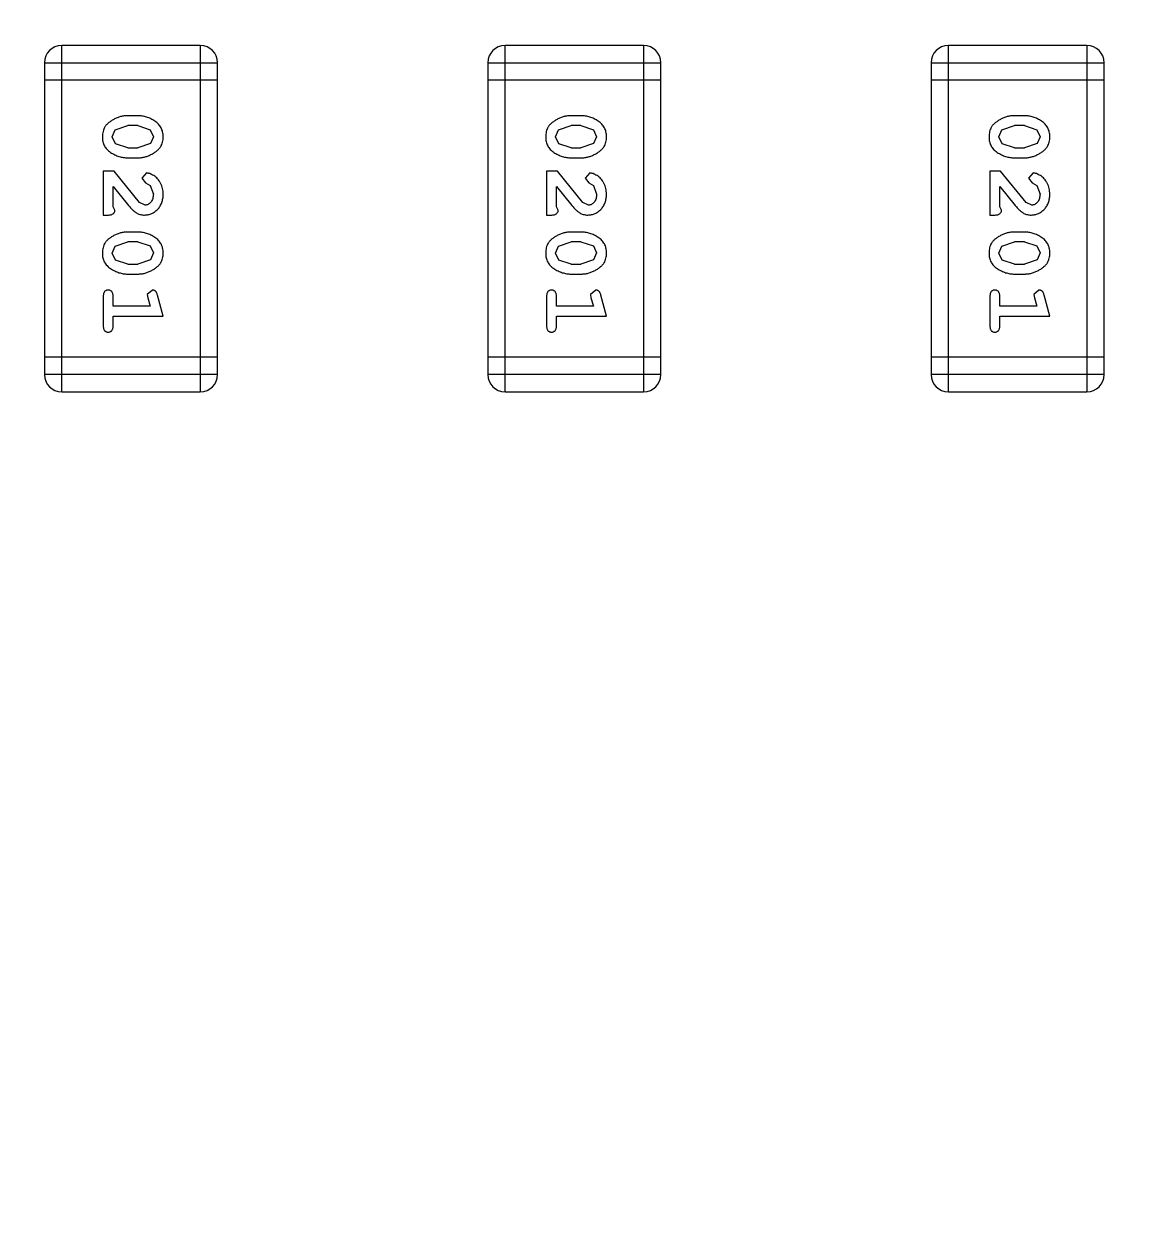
# Model space of a CAD drawing. Header units: inches. Extents: x 398 to 599, y 40 to 151.
# Drawn here: x 555.14 to 557.113, y 93.915 to 96.001 of the extents above; entities that cross this region are included whole.
import ezdxf

# ---------------------------------------------------------------- set-up
doc = ezdxf.new("R2010")
doc.units = ezdxf.units.IN
doc.header["$LTSCALE"] = 1.21
doc.header["$MEASUREMENT"] = 0
doc.layers.get('0').update_dxf_attribs({"linetype": 'CONTINUOUS'})

msp = doc.modelspace()

# ---------------------------------------------------------------- linework, layer by layer
at = {"color": 7, "linetype": 'Continuous'}
for p, q in [((555.2066, 95.3534), (555.2066, 95.963)), ((555.4505, 95.963), (555.2066, 95.963)), ((555.4505, 95.963), (555.4505, 95.3534)), ((555.9868, 95.3534), (555.9868, 95.963)), ((556.2306, 95.963), (555.9868, 95.963)), ((556.2306, 95.963), (556.2306, 95.3534)), ((556.7669, 95.3534), (556.7669, 95.963)), ((557.0107, 95.963), (556.7669, 95.963)), ((557.0107, 95.963), (557.0107, 95.3534)), ((555.1761, 95.9325), (555.1761, 95.3839)), ((555.1761, 95.9325), (555.4809, 95.9325)), ((555.4809, 95.3839), (555.4809, 95.9325)), ((555.9563, 95.9325), (555.9563, 95.3839)), ((555.9563, 95.9325), (556.2611, 95.9325)), ((556.2611, 95.3839), (556.2611, 95.9325)), ((556.7364, 95.9325), (556.7364, 95.3839)), ((556.7364, 95.9325), (557.0412, 95.9325)), ((557.0412, 95.3839), (557.0412, 95.9325)), ((555.1761, 95.9021), (555.4809, 95.9021)), ((555.9563, 95.9021), (556.2611, 95.9021)), ((556.7364, 95.9021), (557.0412, 95.9021)), ((555.3406, 95.8391), (555.3228, 95.8391)), ((556.1207, 95.8391), (556.103, 95.8391)), ((556.9008, 95.8391), (556.8831, 95.8391)), ((555.2955, 95.802), (555.3008, 95.8142)), ((555.3008, 95.8142), (555.3231, 95.8218)), ((555.3403, 95.8218), (555.3231, 95.8218)), ((555.3403, 95.8218), (555.3621, 95.8146)), ((555.3621, 95.8146), (555.3679, 95.8022)), ((556.0756, 95.802), (556.0809, 95.8142)), ((556.0809, 95.8142), (556.1032, 95.8218)), ((556.1204, 95.8218), (556.1032, 95.8218)), ((556.1204, 95.8218), (556.1422, 95.8146)), ((556.1422, 95.8146), (556.148, 95.8022)), ((556.8558, 95.802), (556.8611, 95.8142)), ((556.8611, 95.8142), (556.8834, 95.8218)), ((556.9006, 95.8218), (556.8834, 95.8218)), ((556.9006, 95.8218), (556.9223, 95.8146)), ((556.9223, 95.8146), (556.9282, 95.8022)), ((555.3013, 95.7898), (555.2955, 95.802)), ((555.3231, 95.7825), (555.3013, 95.7898)), ((555.3626, 95.7901), (555.3403, 95.7825)), ((555.3679, 95.8022), (555.3626, 95.7901)), ((556.0814, 95.7898), (556.0756, 95.802)), ((556.1032, 95.7825), (556.0814, 95.7898)), ((556.1427, 95.7901), (556.1204, 95.7825)), ((556.148, 95.8022), (556.1427, 95.7901)), ((556.8616, 95.7898), (556.8558, 95.802)), ((556.8834, 95.7825), (556.8616, 95.7898)), ((556.9229, 95.7901), (556.9006, 95.7825)), ((556.9282, 95.8022), (556.9229, 95.7901)), ((555.3231, 95.7825), (555.3403, 95.7825)), ((556.1032, 95.7825), (556.1204, 95.7825)), ((556.8834, 95.7825), (556.9006, 95.7825)), ((555.3228, 95.7652), (555.3406, 95.7652)), ((556.103, 95.7652), (556.1207, 95.7652)), ((556.8831, 95.7652), (556.9008, 95.7652)), ((555.2798, 95.7416), (555.2798, 95.6645)), ((555.2987, 95.7416), (555.2798, 95.7416)), ((555.3436, 95.6866), (555.2987, 95.7416)), ((555.3559, 95.7385), (555.3474, 95.7296)), ((555.3474, 95.7296), (555.354, 95.7211)), ((556.0599, 95.7416), (556.0599, 95.6645)), ((556.0788, 95.7416), (556.0599, 95.7416)), ((556.1238, 95.6866), (556.0788, 95.7416)), ((556.136, 95.7385), (556.1276, 95.7296)), ((556.1276, 95.7296), (556.1341, 95.7211)), ((556.8401, 95.7416), (556.8401, 95.6645)), ((556.8589, 95.7416), (556.8401, 95.7416)), ((556.9039, 95.6866), (556.8589, 95.7416)), ((556.9161, 95.7385), (556.9077, 95.7296)), ((556.9077, 95.7296), (556.9143, 95.7211)), ((555.2971, 95.6787), (555.2971, 95.7149)), ((555.2971, 95.7149), (555.3241, 95.6813)), ((555.354, 95.7211), (555.3625, 95.7162)), ((555.3625, 95.7162), (555.3679, 95.7013)), ((556.0772, 95.6787), (556.0772, 95.7149)), ((556.0772, 95.7149), (556.1043, 95.6813)), ((556.1341, 95.7211), (556.1426, 95.7162)), ((556.1426, 95.7162), (556.148, 95.7013)), ((556.8574, 95.6787), (556.8574, 95.7149)), ((556.8574, 95.7149), (556.8844, 95.6813)), ((556.9143, 95.7211), (556.9228, 95.7162)), ((556.9228, 95.7162), (556.9282, 95.7013)), ((555.3533, 95.6818), (555.3436, 95.6866)), ((556.1335, 95.6818), (556.1238, 95.6866)), ((556.9136, 95.6818), (556.9039, 95.6866)), ((555.2798, 95.6645), (555.2876, 95.6645)), ((555.3002, 95.6732), (555.2971, 95.6787)), ((556.0599, 95.6645), (556.0678, 95.6645)), ((556.0804, 95.6732), (556.0772, 95.6787)), ((556.8401, 95.6645), (556.8479, 95.6645)), ((556.8605, 95.6732), (556.8574, 95.6787)), ((555.3406, 95.6346), (555.3228, 95.6346)), ((556.1207, 95.6346), (556.103, 95.6346)), ((556.9008, 95.6346), (556.8831, 95.6346)), ((555.2955, 95.5975), (555.3008, 95.6097)), ((555.3008, 95.6097), (555.3231, 95.6173)), ((555.3403, 95.6173), (555.3231, 95.6173)), ((555.3403, 95.6173), (555.3621, 95.6101)), ((555.3621, 95.6101), (555.3679, 95.5977)), ((556.0756, 95.5975), (556.0809, 95.6097)), ((556.0809, 95.6097), (556.1032, 95.6173)), ((556.1204, 95.6173), (556.1032, 95.6173)), ((556.1204, 95.6173), (556.1422, 95.6101)), ((556.1422, 95.6101), (556.148, 95.5977)), ((556.8558, 95.5975), (556.8611, 95.6097)), ((556.8611, 95.6097), (556.8834, 95.6173)), ((556.9006, 95.6173), (556.8834, 95.6173)), ((556.9006, 95.6173), (556.9223, 95.6101)), ((556.9223, 95.6101), (556.9282, 95.5977)), ((555.3013, 95.5852), (555.2955, 95.5975)), ((555.3231, 95.578), (555.3013, 95.5852)), ((555.3626, 95.5856), (555.3403, 95.578)), ((555.3679, 95.5977), (555.3626, 95.5856)), ((556.0814, 95.5852), (556.0756, 95.5975)), ((556.1032, 95.578), (556.0814, 95.5852)), ((556.1427, 95.5856), (556.1204, 95.578)), ((556.148, 95.5977), (556.1427, 95.5856)), ((556.8616, 95.5852), (556.8558, 95.5975)), ((556.8834, 95.578), (556.8616, 95.5852)), ((556.9229, 95.5856), (556.9006, 95.578)), ((556.9282, 95.5977), (556.9229, 95.5856)), ((555.3228, 95.5607), (555.3406, 95.5607)), ((555.3231, 95.578), (555.3403, 95.578)), ((556.103, 95.5607), (556.1207, 95.5607)), ((556.1032, 95.578), (556.1204, 95.578)), ((556.8831, 95.5607), (556.9008, 95.5607)), ((556.8834, 95.578), (556.9006, 95.578)), ((555.2798, 95.5214), (555.2798, 95.4694)), ((555.2971, 95.5041), (555.2971, 95.5214)), ((555.3661, 95.5324), (555.3569, 95.5245)), ((555.3569, 95.5245), (555.3579, 95.5191)), ((555.3579, 95.5191), (555.362, 95.5041)), ((555.3852, 95.4867), (555.3753, 95.5233)), ((556.0599, 95.5214), (556.0599, 95.4694)), ((556.0772, 95.5041), (556.0772, 95.5214)), ((556.1463, 95.5324), (556.137, 95.5245)), ((556.137, 95.5245), (556.138, 95.5191)), ((556.138, 95.5191), (556.1422, 95.5041)), ((556.1653, 95.4867), (556.1554, 95.5233)), ((556.8401, 95.5214), (556.8401, 95.4694)), ((556.8574, 95.5041), (556.8574, 95.5214)), ((556.9264, 95.5324), (556.9171, 95.5245)), ((556.9171, 95.5245), (556.9182, 95.5191)), ((556.9182, 95.5191), (556.9223, 95.5041)), ((556.9455, 95.4867), (556.9356, 95.5233)), ((555.362, 95.5041), (555.2971, 95.5041)), ((556.1422, 95.5041), (556.0772, 95.5041)), ((556.9223, 95.5041), (556.8574, 95.5041)), ((555.2971, 95.4694), (555.2971, 95.4867)), ((555.2971, 95.4867), (555.3852, 95.4867)), ((556.0772, 95.4694), (556.0772, 95.4867)), ((556.0772, 95.4867), (556.1653, 95.4867)), ((556.8574, 95.4694), (556.8574, 95.4867)), ((556.8574, 95.4867), (556.9455, 95.4867)), ((555.4809, 95.4144), (555.1761, 95.4144)), ((556.2611, 95.4144), (555.9563, 95.4144)), ((557.0412, 95.4144), (556.7364, 95.4144)), ((555.4809, 95.3839), (555.1761, 95.3839)), ((556.2611, 95.3839), (555.9563, 95.3839)), ((557.0412, 95.3839), (556.7364, 95.3839)), ((555.2066, 95.3534), (555.4505, 95.3534)), ((555.9868, 95.3534), (556.2306, 95.3534)), ((556.7669, 95.3534), (557.0107, 95.3534))]:
    msp.add_line(p, q, dxfattribs=at)
for centre, radius, start, end in [((553.751, 92.925), 23, 281.22586, 258.77532), ((553.751, 92.925), 22.75, 294.44334, 241.13427), ((555.2066, 95.9325), 0.0305, 90, 180), ((555.4505, 95.9325), 0.0305, 0, 90), ((555.9868, 95.9325), 0.0305, 90, 180), ((556.2306, 95.9325), 0.0305, 0, 90), ((556.7669, 95.9325), 0.0305, 90, 180), ((557.0107, 95.9325), 0.0305, 0, 90), ((555.2066, 95.3839), 0.0305, 180, 270), ((555.4505, 95.3839), 0.0305, 270, 0), ((555.9868, 95.3839), 0.0305, 180, 270), ((556.2306, 95.3839), 0.0305, 270, 0), ((556.7669, 95.3839), 0.0305, 180, 270), ((557.0107, 95.3839), 0.0305, 270, 0)]:
    msp.add_arc(centre, radius, start, end, dxfattribs=at)
for points, knots in [([(555.3228, 95.8391), (555.3217, 95.8391), (555.3196, 95.8391), (555.3164, 95.8388), (555.3133, 95.8383), (555.3102, 95.8376), (555.3072, 95.8367), (555.3042, 95.8356), (555.3012, 95.8343), (555.2983, 95.8328), (555.2956, 95.8313), (555.2931, 95.8296), (555.2907, 95.828), (555.2886, 95.8264), (555.2868, 95.8247), (555.2851, 95.823), (555.2837, 95.8212), (555.2821, 95.8189), (555.2805, 95.8157), (555.2792, 95.8115), (555.2783, 95.8069), (555.2782, 95.8037), (555.2782, 95.8021)], [0, 0, 0, 0, 0.049886, 0.09882, 0.148132, 0.19689, 0.246038, 0.295176, 0.345305, 0.395692, 0.445312, 0.491875, 0.535813, 0.577009, 0.616081, 0.652689, 0.687585, 0.720206, 0.785062, 0.85223, 0.923759, 1, 1, 1, 1]), ([(555.3852, 95.8023), (555.3851, 95.8038), (555.3851, 95.8066), (555.3843, 95.8107), (555.3832, 95.8145), (555.3816, 95.8181), (555.3796, 95.8214), (555.3771, 95.8244), (555.3741, 95.8272), (555.3707, 95.8297), (555.3671, 95.8319), (555.3634, 95.8338), (555.3597, 95.8355), (555.356, 95.8368), (555.3522, 95.8379), (555.3483, 95.8386), (555.3445, 95.8391), (555.3419, 95.8391), (555.3406, 95.8391)], [0, 0, 0, 0, 0.06692, 0.130834, 0.19258, 0.252759, 0.312631, 0.373411, 0.436359, 0.501894, 0.568244, 0.632472, 0.69556, 0.757163, 0.818592, 0.878885, 0.939235, 1, 1, 1, 1]), ([(556.103, 95.8391), (556.1019, 95.8391), (556.0997, 95.8391), (556.0966, 95.8388), (556.0934, 95.8383), (556.0903, 95.8376), (556.0873, 95.8367), (556.0843, 95.8356), (556.0813, 95.8343), (556.0785, 95.8328), (556.0757, 95.8313), (556.0732, 95.8296), (556.0709, 95.828), (556.0688, 95.8264), (556.0669, 95.8247), (556.0652, 95.823), (556.0638, 95.8212), (556.0622, 95.8189), (556.0606, 95.8157), (556.0593, 95.8115), (556.0585, 95.8069), (556.0584, 95.8037), (556.0583, 95.8021)], [0, 0, 0, 0, 0.049886, 0.09882, 0.148132, 0.19689, 0.246038, 0.295176, 0.345305, 0.395692, 0.445312, 0.491875, 0.535813, 0.577009, 0.616081, 0.652689, 0.687585, 0.720206, 0.785062, 0.85223, 0.923759, 1, 1, 1, 1]), ([(556.1653, 95.8023), (556.1653, 95.8038), (556.1652, 95.8066), (556.1645, 95.8107), (556.1634, 95.8145), (556.1618, 95.8181), (556.1597, 95.8214), (556.1572, 95.8244), (556.1542, 95.8272), (556.1508, 95.8297), (556.1473, 95.8319), (556.1436, 95.8338), (556.1399, 95.8355), (556.1361, 95.8368), (556.1323, 95.8379), (556.1285, 95.8386), (556.1246, 95.8391), (556.122, 95.8391), (556.1207, 95.8391)], [0, 0, 0, 0, 0.06692, 0.130834, 0.19258, 0.252759, 0.312631, 0.373411, 0.436359, 0.501894, 0.568244, 0.632472, 0.69556, 0.757163, 0.818592, 0.878885, 0.939235, 1, 1, 1, 1]), ([(556.8831, 95.8391), (556.882, 95.8391), (556.8799, 95.8391), (556.8767, 95.8388), (556.8736, 95.8383), (556.8705, 95.8376), (556.8674, 95.8367), (556.8645, 95.8356), (556.8615, 95.8343), (556.8586, 95.8328), (556.8559, 95.8313), (556.8533, 95.8296), (556.851, 95.828), (556.8489, 95.8264), (556.8471, 95.8247), (556.8454, 95.823), (556.844, 95.8212), (556.8424, 95.8189), (556.8408, 95.8157), (556.8394, 95.8115), (556.8386, 95.8069), (556.8385, 95.8037), (556.8385, 95.8021)], [0, 0, 0, 0, 0.049886, 0.09882, 0.148132, 0.19689, 0.246038, 0.295176, 0.345305, 0.395692, 0.445312, 0.491875, 0.535813, 0.577009, 0.616081, 0.652689, 0.687585, 0.720206, 0.785062, 0.85223, 0.923759, 1, 1, 1, 1]), ([(556.9455, 95.8023), (556.9454, 95.8038), (556.9453, 95.8066), (556.9446, 95.8107), (556.9435, 95.8145), (556.9419, 95.8181), (556.9399, 95.8214), (556.9373, 95.8244), (556.9344, 95.8272), (556.931, 95.8297), (556.9274, 95.8319), (556.9237, 95.8338), (556.92, 95.8355), (556.9162, 95.8368), (556.9125, 95.8379), (556.9086, 95.8386), (556.9047, 95.8391), (556.9021, 95.8391), (556.9008, 95.8391)], [0, 0, 0, 0, 0.06692, 0.130834, 0.19258, 0.252759, 0.312631, 0.373411, 0.436359, 0.501894, 0.568244, 0.632472, 0.69556, 0.757163, 0.818592, 0.878885, 0.939235, 1, 1, 1, 1]), ([(555.2782, 95.8021), (555.2782, 95.8006), (555.2783, 95.7978), (555.279, 95.7937), (555.2801, 95.7899), (555.2817, 95.7863), (555.2838, 95.783), (555.2863, 95.78), (555.2892, 95.7772), (555.2926, 95.7747), (555.2962, 95.7725), (555.2999, 95.7705), (555.3036, 95.7689), (555.3074, 95.7675), (555.3112, 95.7665), (555.315, 95.7657), (555.3189, 95.7653), (555.3215, 95.7652), (555.3228, 95.7652)], [0, 0, 0, 0, 0.067217, 0.131051, 0.19272, 0.252824, 0.312745, 0.373449, 0.436041, 0.501494, 0.567761, 0.632087, 0.695096, 0.757109, 0.817993, 0.878657, 0.939311, 1, 1, 1, 1]), ([(555.3406, 95.7652), (555.3416, 95.7652), (555.3438, 95.7653), (555.347, 95.7655), (555.3501, 95.7661), (555.3532, 95.7668), (555.3563, 95.7677), (555.3593, 95.7688), (555.3622, 95.7701), (555.3651, 95.7716), (555.3678, 95.7732), (555.3704, 95.7748), (555.3727, 95.7765), (555.3748, 95.7781), (555.3767, 95.7799), (555.3783, 95.7816), (555.3798, 95.7833), (555.3813, 95.7857), (555.3829, 95.7888), (555.3842, 95.793), (555.385, 95.7975), (555.3851, 95.8007), (555.3852, 95.8023)], [0, 0, 0, 0, 0.049855, 0.099516, 0.148482, 0.19758, 0.246804, 0.296268, 0.346517, 0.397047, 0.446826, 0.49336, 0.537801, 0.579207, 0.617974, 0.654833, 0.689171, 0.722088, 0.786392, 0.853518, 0.924186, 1, 1, 1, 1]), ([(556.0583, 95.8021), (556.0584, 95.8006), (556.0584, 95.7978), (556.0592, 95.7937), (556.0603, 95.7899), (556.0619, 95.7863), (556.0639, 95.783), (556.0664, 95.78), (556.0694, 95.7772), (556.0727, 95.7747), (556.0763, 95.7725), (556.08, 95.7705), (556.0837, 95.7689), (556.0875, 95.7675), (556.0913, 95.7665), (556.0951, 95.7657), (556.099, 95.7653), (556.1016, 95.7652), (556.103, 95.7652)], [0, 0, 0, 0, 0.067217, 0.131051, 0.19272, 0.252824, 0.312745, 0.373449, 0.436041, 0.501494, 0.567761, 0.632087, 0.695096, 0.757109, 0.817993, 0.878657, 0.939311, 1, 1, 1, 1]), ([(556.1207, 95.7652), (556.1218, 95.7652), (556.1239, 95.7653), (556.1271, 95.7655), (556.1302, 95.7661), (556.1333, 95.7668), (556.1364, 95.7677), (556.1394, 95.7688), (556.1424, 95.7701), (556.1453, 95.7716), (556.148, 95.7732), (556.1505, 95.7748), (556.1529, 95.7765), (556.155, 95.7781), (556.1568, 95.7799), (556.1585, 95.7816), (556.1599, 95.7833), (556.1615, 95.7857), (556.1631, 95.7888), (556.1644, 95.793), (556.1652, 95.7975), (556.1653, 95.8007), (556.1653, 95.8023)], [0, 0, 0, 0, 0.049855, 0.099516, 0.148482, 0.19758, 0.246804, 0.296268, 0.346517, 0.397047, 0.446826, 0.49336, 0.537801, 0.579207, 0.617974, 0.654833, 0.689171, 0.722088, 0.786392, 0.853518, 0.924186, 1, 1, 1, 1]), ([(556.8385, 95.8021), (556.8385, 95.8006), (556.8386, 95.7978), (556.8393, 95.7937), (556.8404, 95.7899), (556.842, 95.7863), (556.844, 95.783), (556.8466, 95.78), (556.8495, 95.7772), (556.8529, 95.7747), (556.8565, 95.7725), (556.8602, 95.7705), (556.8639, 95.7689), (556.8676, 95.7675), (556.8715, 95.7665), (556.8753, 95.7657), (556.8792, 95.7653), (556.8818, 95.7652), (556.8831, 95.7652)], [0, 0, 0, 0, 0.067217, 0.131051, 0.19272, 0.252824, 0.312745, 0.373449, 0.436041, 0.501494, 0.567761, 0.632087, 0.695096, 0.757109, 0.817993, 0.878657, 0.939311, 1, 1, 1, 1]), ([(556.9008, 95.7652), (556.9019, 95.7652), (556.9041, 95.7653), (556.9072, 95.7655), (556.9104, 95.7661), (556.9135, 95.7668), (556.9165, 95.7677), (556.9195, 95.7688), (556.9225, 95.7701), (556.9254, 95.7716), (556.9281, 95.7732), (556.9307, 95.7748), (556.933, 95.7765), (556.9351, 95.7781), (556.937, 95.7799), (556.9386, 95.7816), (556.94, 95.7833), (556.9416, 95.7857), (556.9432, 95.7888), (556.9445, 95.793), (556.9453, 95.7975), (556.9454, 95.8007), (556.9455, 95.8023)], [0, 0, 0, 0, 0.049855, 0.099516, 0.148482, 0.19758, 0.246804, 0.296268, 0.346517, 0.397047, 0.446826, 0.49336, 0.537801, 0.579207, 0.617974, 0.654833, 0.689171, 0.722088, 0.786392, 0.853518, 0.924186, 1, 1, 1, 1]), ([(555.3852, 95.7012), (555.3851, 95.7029), (555.385, 95.7062), (555.3841, 95.7112), (555.3827, 95.7159), (555.3807, 95.7204), (555.3783, 95.7246), (555.3754, 95.7282), (555.3722, 95.7314), (555.3686, 95.7339), (555.365, 95.7358), (555.3617, 95.7373), (555.3587, 95.7382), (555.3567, 95.7384), (555.3559, 95.7385)], [0, 0, 0, 0, 0.098286, 0.193983, 0.289056, 0.384352, 0.477435, 0.566197, 0.652355, 0.737986, 0.818188, 0.887401, 0.94802, 1, 1, 1, 1]), ([(556.1653, 95.7012), (556.1653, 95.7029), (556.1651, 95.7062), (556.1643, 95.7112), (556.1628, 95.7159), (556.1609, 95.7204), (556.1584, 95.7246), (556.1556, 95.7282), (556.1523, 95.7314), (556.1487, 95.7339), (556.1452, 95.7358), (556.1419, 95.7373), (556.1388, 95.7382), (556.1369, 95.7384), (556.136, 95.7385)], [0, 0, 0, 0, 0.098286, 0.193983, 0.289056, 0.384352, 0.477435, 0.566197, 0.652355, 0.737986, 0.818188, 0.887401, 0.94802, 1, 1, 1, 1]), ([(556.9455, 95.7012), (556.9454, 95.7029), (556.9453, 95.7062), (556.9444, 95.7112), (556.943, 95.7159), (556.941, 95.7204), (556.9386, 95.7246), (556.9357, 95.7282), (556.9325, 95.7314), (556.9289, 95.7339), (556.9253, 95.7358), (556.922, 95.7373), (556.919, 95.7382), (556.917, 95.7384), (556.9161, 95.7385)], [0, 0, 0, 0, 0.098286, 0.193983, 0.289056, 0.384352, 0.477435, 0.566197, 0.652355, 0.737986, 0.818188, 0.887401, 0.94802, 1, 1, 1, 1]), ([(555.3524, 95.6645), (555.3535, 95.6646), (555.3557, 95.6646), (555.359, 95.6651), (555.3621, 95.6659), (555.365, 95.667), (555.3679, 95.6685), (555.3706, 95.6703), (555.3732, 95.6724), (555.3756, 95.6748), (555.3779, 95.6774), (555.3798, 95.6803), (555.3815, 95.6833), (555.3829, 95.6865), (555.3839, 95.69), (555.3847, 95.6935), (555.3851, 95.6973), (555.3851, 95.6999), (555.3852, 95.7012)], [0, 0, 0, 0, 0.060981, 0.120256, 0.178148, 0.236115, 0.293993, 0.352864, 0.413358, 0.476056, 0.539296, 0.602396, 0.665116, 0.728325, 0.792919, 0.859317, 0.928302, 1, 1, 1, 1]), ([(555.3679, 95.7013), (555.3678, 95.6999), (555.3677, 95.6972), (555.3669, 95.6934), (555.3655, 95.69), (555.3636, 95.6871), (555.3613, 95.6848), (555.3589, 95.6831), (555.3561, 95.682), (555.3543, 95.6819), (555.3533, 95.6818)], [0, 0, 0, 0, 0.156344, 0.299348, 0.4327, 0.561, 0.682299, 0.791883, 0.89611, 1, 1, 1, 1]), ([(556.1325, 95.6645), (556.1337, 95.6646), (556.1359, 95.6646), (556.1391, 95.6651), (556.1422, 95.6659), (556.1452, 95.667), (556.148, 95.6685), (556.1507, 95.6703), (556.1533, 95.6724), (556.1558, 95.6748), (556.158, 95.6774), (556.16, 95.6803), (556.1616, 95.6833), (556.163, 95.6865), (556.164, 95.69), (556.1648, 95.6935), (556.1652, 95.6973), (556.1653, 95.6999), (556.1653, 95.7012)], [0, 0, 0, 0, 0.060981, 0.120256, 0.178148, 0.236115, 0.293993, 0.352864, 0.413358, 0.476056, 0.539296, 0.602396, 0.665116, 0.728325, 0.792919, 0.859317, 0.928302, 1, 1, 1, 1]), ([(556.148, 95.7013), (556.148, 95.6999), (556.1479, 95.6972), (556.147, 95.6934), (556.1457, 95.69), (556.1437, 95.6871), (556.1415, 95.6848), (556.139, 95.6831), (556.1363, 95.682), (556.1344, 95.6819), (556.1335, 95.6818)], [0, 0, 0, 0, 0.156344, 0.299348, 0.4327, 0.561, 0.682299, 0.791883, 0.89611, 1, 1, 1, 1]), ([(556.9127, 95.6645), (556.9138, 95.6646), (556.916, 95.6646), (556.9192, 95.6651), (556.9223, 95.6659), (556.9253, 95.667), (556.9282, 95.6685), (556.9309, 95.6703), (556.9335, 95.6724), (556.9359, 95.6748), (556.9381, 95.6774), (556.9401, 95.6803), (556.9418, 95.6833), (556.9431, 95.6865), (556.9442, 95.69), (556.9449, 95.6935), (556.9454, 95.6973), (556.9454, 95.6999), (556.9455, 95.7012)], [0, 0, 0, 0, 0.060981, 0.120256, 0.178148, 0.236115, 0.293993, 0.352864, 0.413358, 0.476056, 0.539296, 0.602396, 0.665116, 0.728325, 0.792919, 0.859317, 0.928302, 1, 1, 1, 1]), ([(556.9282, 95.7013), (556.9281, 95.6999), (556.928, 95.6972), (556.9272, 95.6934), (556.9258, 95.69), (556.9239, 95.6871), (556.9216, 95.6848), (556.9191, 95.6831), (556.9164, 95.682), (556.9146, 95.6819), (556.9136, 95.6818)], [0, 0, 0, 0, 0.156344, 0.299348, 0.4327, 0.561, 0.682299, 0.791883, 0.89611, 1, 1, 1, 1]), ([(555.2876, 95.6645), (555.2887, 95.6645), (555.2907, 95.6646), (555.2934, 95.665), (555.2956, 95.6657), (555.2974, 95.6668), (555.2987, 95.6681), (555.2996, 95.6696), (555.3001, 95.6713), (555.3002, 95.6725), (555.3002, 95.6732)], [0, 0, 0, 0, 0.1844, 0.34094, 0.473574, 0.586824, 0.690029, 0.789175, 0.890445, 1, 1, 1, 1]), ([(555.3241, 95.6813), (555.3249, 95.6804), (555.3264, 95.6787), (555.3286, 95.6763), (555.3307, 95.6742), (555.3327, 95.6724), (555.3346, 95.6707), (555.3363, 95.6694), (555.338, 95.6683), (555.34, 95.6672), (555.3426, 95.6661), (555.3457, 95.6652), (555.349, 95.6646), (555.3513, 95.6645), (555.3524, 95.6645)], [0, 0, 0, 0, 0.103002, 0.197728, 0.285279, 0.365235, 0.437224, 0.502446, 0.560545, 0.611446, 0.707576, 0.80349, 0.900532, 1, 1, 1, 1]), ([(556.0678, 95.6645), (556.0688, 95.6645), (556.0708, 95.6646), (556.0735, 95.665), (556.0758, 95.6657), (556.0775, 95.6668), (556.0788, 95.6681), (556.0797, 95.6696), (556.0803, 95.6713), (556.0803, 95.6725), (556.0804, 95.6732)], [0, 0, 0, 0, 0.1844, 0.34094, 0.473574, 0.586824, 0.690029, 0.789175, 0.890445, 1, 1, 1, 1]), ([(556.1043, 95.6813), (556.105, 95.6804), (556.1065, 95.6787), (556.1087, 95.6763), (556.1108, 95.6742), (556.1128, 95.6724), (556.1147, 95.6707), (556.1165, 95.6694), (556.1181, 95.6683), (556.1202, 95.6672), (556.1227, 95.6661), (556.1259, 95.6652), (556.1292, 95.6646), (556.1314, 95.6645), (556.1325, 95.6645)], [0, 0, 0, 0, 0.103002, 0.197728, 0.285279, 0.365235, 0.437224, 0.502446, 0.560545, 0.611446, 0.707576, 0.80349, 0.900532, 1, 1, 1, 1]), ([(556.8479, 95.6645), (556.849, 95.6645), (556.851, 95.6646), (556.8537, 95.665), (556.8559, 95.6657), (556.8577, 95.6668), (556.8589, 95.6681), (556.8599, 95.6696), (556.8604, 95.6713), (556.8605, 95.6725), (556.8605, 95.6732)], [0, 0, 0, 0, 0.1844, 0.34094, 0.473574, 0.586824, 0.690029, 0.789175, 0.890445, 1, 1, 1, 1]), ([(556.8844, 95.6813), (556.8852, 95.6804), (556.8867, 95.6787), (556.8889, 95.6763), (556.891, 95.6742), (556.893, 95.6724), (556.8948, 95.6707), (556.8966, 95.6694), (556.8982, 95.6683), (556.9003, 95.6672), (556.9029, 95.6661), (556.906, 95.6652), (556.9093, 95.6646), (556.9116, 95.6645), (556.9127, 95.6645)], [0, 0, 0, 0, 0.103002, 0.197728, 0.285279, 0.365235, 0.437224, 0.502446, 0.560545, 0.611446, 0.707576, 0.80349, 0.900532, 1, 1, 1, 1]), ([(555.3228, 95.6346), (555.3217, 95.6346), (555.3196, 95.6346), (555.3164, 95.6343), (555.3133, 95.6338), (555.3102, 95.6331), (555.3072, 95.6322), (555.3042, 95.6311), (555.3012, 95.6298), (555.2983, 95.6283), (555.2956, 95.6268), (555.2931, 95.6251), (555.2907, 95.6235), (555.2886, 95.6218), (555.2868, 95.6201), (555.2851, 95.6185), (555.2837, 95.6167), (555.2821, 95.6143), (555.2805, 95.6112), (555.2792, 95.607), (555.2783, 95.6024), (555.2782, 95.5992), (555.2782, 95.5976)], [0, 0, 0, 0, 0.049886, 0.09882, 0.148132, 0.19689, 0.246038, 0.295176, 0.345305, 0.395692, 0.445312, 0.491875, 0.535813, 0.577009, 0.616081, 0.652689, 0.687585, 0.720206, 0.785062, 0.85223, 0.923759, 1, 1, 1, 1]), ([(555.3852, 95.5978), (555.3851, 95.5993), (555.3851, 95.6021), (555.3843, 95.6062), (555.3832, 95.61), (555.3816, 95.6136), (555.3796, 95.6169), (555.3771, 95.6199), (555.3741, 95.6227), (555.3707, 95.6252), (555.3671, 95.6274), (555.3634, 95.6293), (555.3597, 95.631), (555.356, 95.6323), (555.3522, 95.6333), (555.3483, 95.6341), (555.3445, 95.6345), (555.3419, 95.6346), (555.3406, 95.6346)], [0, 0, 0, 0, 0.06692, 0.130834, 0.19258, 0.252759, 0.312631, 0.373411, 0.436359, 0.501894, 0.568244, 0.632472, 0.69556, 0.757163, 0.818592, 0.878885, 0.939235, 1, 1, 1, 1]), ([(556.103, 95.6346), (556.1019, 95.6346), (556.0997, 95.6346), (556.0966, 95.6343), (556.0934, 95.6338), (556.0903, 95.6331), (556.0873, 95.6322), (556.0843, 95.6311), (556.0813, 95.6298), (556.0785, 95.6283), (556.0757, 95.6268), (556.0732, 95.6251), (556.0709, 95.6235), (556.0688, 95.6218), (556.0669, 95.6201), (556.0652, 95.6185), (556.0638, 95.6167), (556.0622, 95.6143), (556.0606, 95.6112), (556.0593, 95.607), (556.0585, 95.6024), (556.0584, 95.5992), (556.0583, 95.5976)], [0, 0, 0, 0, 0.049886, 0.09882, 0.148132, 0.19689, 0.246038, 0.295176, 0.345305, 0.395692, 0.445312, 0.491875, 0.535813, 0.577009, 0.616081, 0.652689, 0.687585, 0.720206, 0.785062, 0.85223, 0.923759, 1, 1, 1, 1]), ([(556.1653, 95.5978), (556.1653, 95.5993), (556.1652, 95.6021), (556.1645, 95.6062), (556.1634, 95.61), (556.1618, 95.6136), (556.1597, 95.6169), (556.1572, 95.6199), (556.1542, 95.6227), (556.1508, 95.6252), (556.1473, 95.6274), (556.1436, 95.6293), (556.1399, 95.631), (556.1361, 95.6323), (556.1323, 95.6333), (556.1285, 95.6341), (556.1246, 95.6345), (556.122, 95.6346), (556.1207, 95.6346)], [0, 0, 0, 0, 0.06692, 0.130834, 0.19258, 0.252759, 0.312631, 0.373411, 0.436359, 0.501894, 0.568244, 0.632472, 0.69556, 0.757163, 0.818592, 0.878885, 0.939235, 1, 1, 1, 1]), ([(556.8831, 95.6346), (556.882, 95.6346), (556.8799, 95.6346), (556.8767, 95.6343), (556.8736, 95.6338), (556.8705, 95.6331), (556.8674, 95.6322), (556.8645, 95.6311), (556.8615, 95.6298), (556.8586, 95.6283), (556.8559, 95.6268), (556.8533, 95.6251), (556.851, 95.6235), (556.8489, 95.6218), (556.8471, 95.6201), (556.8454, 95.6185), (556.844, 95.6167), (556.8424, 95.6143), (556.8408, 95.6112), (556.8394, 95.607), (556.8386, 95.6024), (556.8385, 95.5992), (556.8385, 95.5976)], [0, 0, 0, 0, 0.049886, 0.09882, 0.148132, 0.19689, 0.246038, 0.295176, 0.345305, 0.395692, 0.445312, 0.491875, 0.535813, 0.577009, 0.616081, 0.652689, 0.687585, 0.720206, 0.785062, 0.85223, 0.923759, 1, 1, 1, 1]), ([(556.9455, 95.5978), (556.9454, 95.5993), (556.9453, 95.6021), (556.9446, 95.6062), (556.9435, 95.61), (556.9419, 95.6136), (556.9399, 95.6169), (556.9373, 95.6199), (556.9344, 95.6227), (556.931, 95.6252), (556.9274, 95.6274), (556.9237, 95.6293), (556.92, 95.631), (556.9162, 95.6323), (556.9125, 95.6333), (556.9086, 95.6341), (556.9047, 95.6345), (556.9021, 95.6346), (556.9008, 95.6346)], [0, 0, 0, 0, 0.06692, 0.130834, 0.19258, 0.252759, 0.312631, 0.373411, 0.436359, 0.501894, 0.568244, 0.632472, 0.69556, 0.757163, 0.818592, 0.878885, 0.939235, 1, 1, 1, 1]), ([(555.2782, 95.5976), (555.2782, 95.5961), (555.2783, 95.5933), (555.279, 95.5892), (555.2801, 95.5854), (555.2817, 95.5818), (555.2838, 95.5785), (555.2863, 95.5754), (555.2892, 95.5726), (555.2926, 95.5702), (555.2962, 95.568), (555.2999, 95.566), (555.3036, 95.5644), (555.3074, 95.563), (555.3112, 95.562), (555.315, 95.5612), (555.3189, 95.5608), (555.3215, 95.5607), (555.3228, 95.5607)], [0, 0, 0, 0, 0.067217, 0.131051, 0.19272, 0.252824, 0.312745, 0.373449, 0.436041, 0.501494, 0.567761, 0.632087, 0.695096, 0.757109, 0.817993, 0.878657, 0.939311, 1, 1, 1, 1]), ([(555.3406, 95.5607), (555.3416, 95.5607), (555.3438, 95.5607), (555.347, 95.561), (555.3501, 95.5616), (555.3532, 95.5622), (555.3563, 95.5632), (555.3593, 95.5643), (555.3622, 95.5656), (555.3651, 95.5671), (555.3678, 95.5687), (555.3704, 95.5703), (555.3727, 95.572), (555.3748, 95.5736), (555.3767, 95.5753), (555.3783, 95.577), (555.3798, 95.5788), (555.3813, 95.5811), (555.3829, 95.5843), (555.3842, 95.5885), (555.385, 95.593), (555.3851, 95.5962), (555.3852, 95.5978)], [0, 0, 0, 0, 0.049855, 0.099516, 0.148482, 0.19758, 0.246804, 0.296268, 0.346517, 0.397047, 0.446826, 0.49336, 0.537801, 0.579207, 0.617974, 0.654833, 0.689171, 0.722088, 0.786392, 0.853518, 0.924186, 1, 1, 1, 1]), ([(556.0583, 95.5976), (556.0584, 95.5961), (556.0584, 95.5933), (556.0592, 95.5892), (556.0603, 95.5854), (556.0619, 95.5818), (556.0639, 95.5785), (556.0664, 95.5754), (556.0694, 95.5726), (556.0727, 95.5702), (556.0763, 95.568), (556.08, 95.566), (556.0837, 95.5644), (556.0875, 95.563), (556.0913, 95.562), (556.0951, 95.5612), (556.099, 95.5608), (556.1016, 95.5607), (556.103, 95.5607)], [0, 0, 0, 0, 0.067217, 0.131051, 0.19272, 0.252824, 0.312745, 0.373449, 0.436041, 0.501494, 0.567761, 0.632087, 0.695096, 0.757109, 0.817993, 0.878657, 0.939311, 1, 1, 1, 1]), ([(556.1207, 95.5607), (556.1218, 95.5607), (556.1239, 95.5607), (556.1271, 95.561), (556.1302, 95.5616), (556.1333, 95.5622), (556.1364, 95.5632), (556.1394, 95.5643), (556.1424, 95.5656), (556.1453, 95.5671), (556.148, 95.5687), (556.1505, 95.5703), (556.1529, 95.572), (556.155, 95.5736), (556.1568, 95.5753), (556.1585, 95.577), (556.1599, 95.5788), (556.1615, 95.5811), (556.1631, 95.5843), (556.1644, 95.5885), (556.1652, 95.593), (556.1653, 95.5962), (556.1653, 95.5978)], [0, 0, 0, 0, 0.049855, 0.099516, 0.148482, 0.19758, 0.246804, 0.296268, 0.346517, 0.397047, 0.446826, 0.49336, 0.537801, 0.579207, 0.617974, 0.654833, 0.689171, 0.722088, 0.786392, 0.853518, 0.924186, 1, 1, 1, 1]), ([(556.8385, 95.5976), (556.8385, 95.5961), (556.8386, 95.5933), (556.8393, 95.5892), (556.8404, 95.5854), (556.842, 95.5818), (556.844, 95.5785), (556.8466, 95.5754), (556.8495, 95.5726), (556.8529, 95.5702), (556.8565, 95.568), (556.8602, 95.566), (556.8639, 95.5644), (556.8676, 95.563), (556.8715, 95.562), (556.8753, 95.5612), (556.8792, 95.5608), (556.8818, 95.5607), (556.8831, 95.5607)], [0, 0, 0, 0, 0.067217, 0.131051, 0.19272, 0.252824, 0.312745, 0.373449, 0.436041, 0.501494, 0.567761, 0.632087, 0.695096, 0.757109, 0.817993, 0.878657, 0.939311, 1, 1, 1, 1]), ([(556.9008, 95.5607), (556.9019, 95.5607), (556.9041, 95.5607), (556.9072, 95.561), (556.9104, 95.5616), (556.9135, 95.5622), (556.9165, 95.5632), (556.9195, 95.5643), (556.9225, 95.5656), (556.9254, 95.5671), (556.9281, 95.5687), (556.9307, 95.5703), (556.933, 95.572), (556.9351, 95.5736), (556.937, 95.5753), (556.9386, 95.577), (556.94, 95.5788), (556.9416, 95.5811), (556.9432, 95.5843), (556.9445, 95.5885), (556.9453, 95.593), (556.9454, 95.5962), (556.9455, 95.5978)], [0, 0, 0, 0, 0.049855, 0.099516, 0.148482, 0.19758, 0.246804, 0.296268, 0.346517, 0.397047, 0.446826, 0.49336, 0.537801, 0.579207, 0.617974, 0.654833, 0.689171, 0.722088, 0.786392, 0.853518, 0.924186, 1, 1, 1, 1]), ([(555.2884, 95.5324), (555.2878, 95.5323), (555.2866, 95.5323), (555.2849, 95.5318), (555.2834, 95.5309), (555.2821, 95.5298), (555.281, 95.5282), (555.2803, 95.5263), (555.2798, 95.5239), (555.2798, 95.5223), (555.2798, 95.5214)], [0, 0, 0, 0, 0.115051, 0.223278, 0.329269, 0.437893, 0.554681, 0.682591, 0.83103, 1, 1, 1, 1]), ([(555.2971, 95.5214), (555.2971, 95.5223), (555.297, 95.5239), (555.2966, 95.5263), (555.2958, 95.5282), (555.2947, 95.5298), (555.2934, 95.5309), (555.2919, 95.5318), (555.2902, 95.5323), (555.289, 95.5323), (555.2884, 95.5324)], [0, 0, 0, 0, 0.169102, 0.317658, 0.446239, 0.563118, 0.671828, 0.776546, 0.884858, 1, 1, 1, 1]), ([(555.3753, 95.5233), (555.375, 95.5242), (555.3746, 95.5257), (555.3737, 95.5278), (555.3728, 95.5294), (555.3718, 95.5306), (555.3706, 95.5314), (555.3693, 95.532), (555.3678, 95.5323), (555.3667, 95.5324), (555.3661, 95.5324)], [0, 0, 0, 0, 0.187321, 0.344927, 0.475328, 0.579604, 0.674244, 0.773631, 0.882025, 1, 1, 1, 1]), ([(556.0686, 95.5324), (556.068, 95.5323), (556.0668, 95.5323), (556.0651, 95.5318), (556.0636, 95.5309), (556.0622, 95.5298), (556.0612, 95.5282), (556.0604, 95.5263), (556.06, 95.5239), (556.0599, 95.5223), (556.0599, 95.5214)], [0, 0, 0, 0, 0.115051, 0.223278, 0.329269, 0.437893, 0.554681, 0.682591, 0.83103, 1, 1, 1, 1]), ([(556.0772, 95.5214), (556.0772, 95.5223), (556.0771, 95.5239), (556.0767, 95.5263), (556.0759, 95.5282), (556.0749, 95.5298), (556.0735, 95.5309), (556.072, 95.5318), (556.0704, 95.5323), (556.0692, 95.5323), (556.0686, 95.5324)], [0, 0, 0, 0, 0.169102, 0.317658, 0.446239, 0.563118, 0.671828, 0.776546, 0.884858, 1, 1, 1, 1]), ([(556.1554, 95.5233), (556.1552, 95.5242), (556.1547, 95.5257), (556.1539, 95.5278), (556.1529, 95.5294), (556.1519, 95.5306), (556.1507, 95.5314), (556.1494, 95.532), (556.1479, 95.5323), (556.1468, 95.5324), (556.1463, 95.5324)], [0, 0, 0, 0, 0.187321, 0.344927, 0.475328, 0.579604, 0.674244, 0.773631, 0.882025, 1, 1, 1, 1]), ([(556.8487, 95.5324), (556.8481, 95.5323), (556.8469, 95.5323), (556.8452, 95.5318), (556.8437, 95.5309), (556.8424, 95.5298), (556.8413, 95.5282), (556.8406, 95.5263), (556.8401, 95.5239), (556.8401, 95.5223), (556.8401, 95.5214)], [0, 0, 0, 0, 0.115051, 0.223278, 0.329269, 0.437893, 0.554681, 0.682591, 0.83103, 1, 1, 1, 1]), ([(556.8574, 95.5214), (556.8573, 95.5223), (556.8573, 95.5239), (556.8568, 95.5263), (556.8561, 95.5282), (556.855, 95.5298), (556.8537, 95.5309), (556.8522, 95.5318), (556.8505, 95.5323), (556.8493, 95.5323), (556.8487, 95.5324)], [0, 0, 0, 0, 0.169102, 0.317658, 0.446239, 0.563118, 0.671828, 0.776546, 0.884858, 1, 1, 1, 1]), ([(556.9356, 95.5233), (556.9353, 95.5242), (556.9348, 95.5257), (556.934, 95.5278), (556.9331, 95.5294), (556.9321, 95.5306), (556.9309, 95.5314), (556.9295, 95.532), (556.928, 95.5323), (556.927, 95.5324), (556.9264, 95.5324)], [0, 0, 0, 0, 0.187321, 0.344927, 0.475328, 0.579604, 0.674244, 0.773631, 0.882025, 1, 1, 1, 1]), ([(555.2798, 95.4694), (555.2798, 95.4685), (555.2798, 95.4669), (555.2803, 95.4645), (555.281, 95.4626), (555.2821, 95.461), (555.2834, 95.4599), (555.2849, 95.459), (555.2866, 95.4585), (555.2878, 95.4585), (555.2884, 95.4584)], [0, 0, 0, 0, 0.169012, 0.317488, 0.445429, 0.560977, 0.67065, 0.776666, 0.88492, 1, 1, 1, 1]), ([(555.2884, 95.4584), (555.289, 95.4585), (555.2902, 95.4585), (555.2919, 95.459), (555.2934, 95.4599), (555.2947, 95.461), (555.2958, 95.4626), (555.2966, 95.4645), (555.297, 95.4669), (555.2971, 95.4685), (555.2971, 95.4694)], [0, 0, 0, 0, 0.11517, 0.223509, 0.328254, 0.438012, 0.553651, 0.682263, 0.830856, 1, 1, 1, 1]), ([(556.0599, 95.4694), (556.0599, 95.4685), (556.06, 95.4669), (556.0604, 95.4645), (556.0612, 95.4626), (556.0622, 95.461), (556.0636, 95.4599), (556.0651, 95.459), (556.0668, 95.4585), (556.068, 95.4585), (556.0686, 95.4584)], [0, 0, 0, 0, 0.169012, 0.317488, 0.445429, 0.560977, 0.67065, 0.776666, 0.88492, 1, 1, 1, 1]), ([(556.0686, 95.4584), (556.0692, 95.4585), (556.0704, 95.4585), (556.072, 95.459), (556.0735, 95.4599), (556.0749, 95.461), (556.0759, 95.4626), (556.0767, 95.4645), (556.0771, 95.4669), (556.0772, 95.4685), (556.0772, 95.4694)], [0, 0, 0, 0, 0.11517, 0.223509, 0.328254, 0.438012, 0.553651, 0.682263, 0.830856, 1, 1, 1, 1]), ([(556.8401, 95.4694), (556.8401, 95.4685), (556.8401, 95.4669), (556.8406, 95.4645), (556.8413, 95.4626), (556.8424, 95.461), (556.8437, 95.4599), (556.8452, 95.459), (556.8469, 95.4585), (556.8481, 95.4585), (556.8487, 95.4584)], [0, 0, 0, 0, 0.169012, 0.317488, 0.445429, 0.560977, 0.67065, 0.776666, 0.88492, 1, 1, 1, 1]), ([(556.8487, 95.4584), (556.8493, 95.4585), (556.8505, 95.4585), (556.8522, 95.459), (556.8537, 95.4599), (556.855, 95.461), (556.8561, 95.4626), (556.8568, 95.4645), (556.8573, 95.4669), (556.8573, 95.4685), (556.8574, 95.4694)], [0, 0, 0, 0, 0.11517, 0.223509, 0.328254, 0.438012, 0.553651, 0.682263, 0.830856, 1, 1, 1, 1])]:
    msp.add_open_spline(points, degree=3, knots=knots, dxfattribs=at)

doc.saveas('drawing.dxf')
